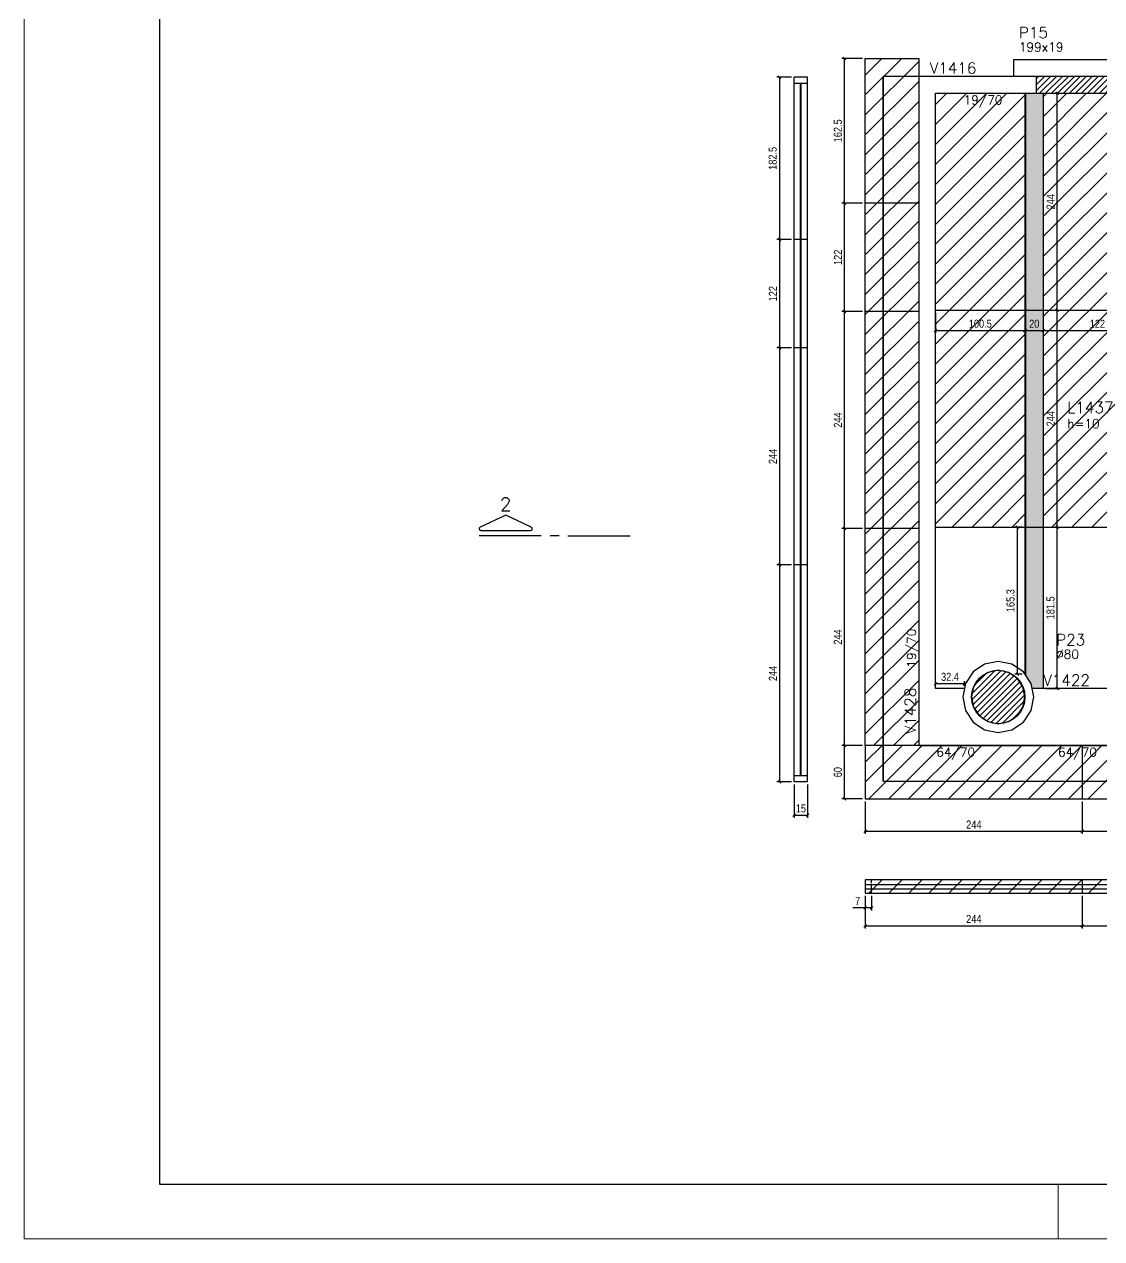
# Model space of a CAD drawing. Extents: x 1860 to 8661, y -614 to 3008.
# Drawn here: x 1860 to 3071, y -614 to 752 of the extents above; entities that cross this region are included whole.
import ezdxf
from ezdxf.enums import TextEntityAlignment as Align

# ---------------------------------------------------------------- set-up
doc = ezdxf.new("R2010")
doc.units = 0
doc.linetypes.add('HIDDEN', pattern=[0.375, 0.25, -0.125])
for name, color, linetype in [('242', 12, 'Continuous'), ('COTA', 241, 'Continuous'), ('F-CORTE-INDICAÇÃO', 4, 'Continuous'), ('F-LAJES', 3, 'Continuous'), ('F-LAJES-DIM', 2, 'Continuous'), ('F-LAJES-NOME', 4, 'Continuous'), ('F-PILARES-DIM', 172, 'Continuous'), ('F-PILARES-HACH', 174, 'Continuous'), ('F-PILARES-M', 170, 'Continuous'), ('F-PILARES-NOME', 170, 'Continuous'), ('F-PILARES-S', 170, 'Continuous'), ('F-PILARES-V', 170, 'Continuous'), ('F-VIGAS', 3, 'Continuous'), ('F-VIGAS-DIM', 2, 'Continuous'), ('F-VIGAS-NOME', 4, 'Continuous'), ('Painéis', 200, 'Continuous'), ('SARR_2.2x7', 40, 'Continuous')]:
    doc.layers.add(name, color=color, linetype=linetype)
doc.layers.add('FOLHA', color=255, linetype='Continuous', lineweight=5)
doc.layers.add('Hachura', color=251, linetype='Continuous', lineweight=9)
doc.styles.add('COTA TECNICA-50', font='techl___.ttf', dxfattribs={"height": 9})
doc.styles.add('MCP', font='romans.shx')
doc.styles.add('ROMANS', font='romans.shx')
doc.dimstyles.new('COTA PAINEL-50', dxfattribs={"dimtxt": 9, "dimasz": 3, "dimexe": 3, "dimexo": 3, "dimgap": 3, "dimtad": 1, "dimdec": 1, "dimzin": 12, "dimdsep": 46, "dimtxsty": 'COTA TECNICA-50', "dimblk1": 'OBLIQUE', "dimblk2": 'OBLIQUE', "dimsah": 1, "dimcen": 0.9, "dimclrd": 4, "dimclre": 4, "dimclrt": 240, "dimadec": 1, "dimazin": 3, "dimtfac": 1, "dimtdec": 1, "dimtmove": 0, "dimatfit": 3, "dimfxl": 1, "dimtolj": 1, "dimtzin": 12, "dimarcsym": 0})
pattern_1 = [(45, (4214.506, 480.1385), (-3.367596, 3.367596), [])]

# ---------------------------------------------------------------- blocks, each defined once
blk = doc.blocks.new('*U43')
at = {"layer": 'F-CORTE-INDICAÇÃO'}
for p, q in [((-100, 0), (-170, 0)), ((-80, 0), (-90, 0)), ((-70, 0), (0, 0))]:
    blk.add_line(p, q, dxfattribs=at)
blk.add_lwpolyline([(-112, 6, 0.802585), (-111.2, 9.8), (-140, 23.3), (-168.8, 9.8, 0.802585), (-168, 6)], format="xyb", close=True, dxfattribs=at)
at = {"layer": 'F-CORTE-INDICAÇÃO', "style": 'ROMANS'}
blk.add_attdef('CORTE', text='', height=15, dxfattribs=at).set_placement((-140, 35.8), align=Align.MIDDLE_CENTER)
at = {"layer": 'F-CORTE-INDICAÇÃO', "color": 2, "style": 'ROMANS'}
blk.add_attdef('FOLHA', text='', height=12, dxfattribs=at).set_placement((-140, -10), align=Align.MIDDLE_CENTER)
blk = doc.blocks.new('_Oblique')
at = {"color": 0, "linetype": 'ByBlock', "lineweight": -2}
blk.add_line((-0.5, -0.5), (0.5, 0.5), dxfattribs=at)
blk = doc.blocks.new('*D171')
at = {"layer": 'COTA', "color": 4, "lineweight": -2, "transparency": 16777216}
for p, q in [((2884.5, 427.6), (2884.5, 404.8)), ((2985, 427.6), (2985, 404.8)), ((2884.5, 407.8), (2985, 407.8))]:
    blk.add_line(p, q, dxfattribs=at)
at = {"layer": 'Defpoints', "color": 0, "transparency": 16777216}
for p in [(2884.5, 430.6), (2985, 430.6), (2985, 407.8)]:
    blk.add_point(p, dxfattribs=at)
at = {"layer": 'COTA', "color": 4, "lineweight": -2, "transparency": 16777216, "xscale": 3, "yscale": 3, "zscale": 3, "rotation": 180}
blk.add_blockref('_Oblique', (2884.5, 407.8), dxfattribs=at)
at = {"layer": 'COTA', "color": 4, "lineweight": -2, "transparency": 16777216, "xscale": 3, "yscale": 3, "zscale": 3}
blk.add_blockref('_Oblique', (2985, 407.8), dxfattribs=at)
at = {"layer": 'COTA', "color": 240, "transparency": 16777216, "insert": (2934.8, 415.4), "char_height": 9, "attachment_point": 5, "style": 'COTA TECNICA-50'}
blk.add_mtext('\\A1;100.5', dxfattribs=at)
blk = doc.blocks.new('*D172')
at = {"layer": 'COTA', "color": 4, "lineweight": -2, "transparency": 16777216}
for p, q in [((2985.5, 427.6), (2985.5, 404.8)), ((3005.5, 427.6), (3005.5, 404.8)), ((2985.5, 407.8), (3005.5, 407.8))]:
    blk.add_line(p, q, dxfattribs=at)
at = {"layer": 'Defpoints', "color": 0, "transparency": 16777216}
for p in [(2985.5, 430.6), (3005.5, 430.6), (3005.5, 407.8)]:
    blk.add_point(p, dxfattribs=at)
at = {"layer": 'COTA', "color": 4, "lineweight": -2, "transparency": 16777216, "xscale": 3, "yscale": 3, "zscale": 3, "rotation": 180}
blk.add_blockref('_Oblique', (2985.5, 407.8), dxfattribs=at)
at = {"layer": 'COTA', "color": 4, "lineweight": -2, "transparency": 16777216, "xscale": 3, "yscale": 3, "zscale": 3}
blk.add_blockref('_Oblique', (3005.5, 407.8), dxfattribs=at)
at = {"layer": 'COTA', "color": 240, "transparency": 16777216, "insert": (2995.5, 415.4), "char_height": 9, "attachment_point": 5, "style": 'COTA TECNICA-50'}
blk.add_mtext('\\A1;20', dxfattribs=at)
blk = doc.blocks.new('*D173')
at = {"layer": 'COTA', "color": 4, "lineweight": -2, "transparency": 16777216}
for p, q in [((3005.5, 427.6), (3005.5, 404.8)), ((3127.5, 427.6), (3127.5, 404.8)), ((3005.5, 407.8), (3127.5, 407.8))]:
    blk.add_line(p, q, dxfattribs=at)
at = {"layer": 'Defpoints', "color": 0, "transparency": 16777216}
for p in [(3005.5, 430.6), (3127.5, 430.6), (3127.5, 407.8)]:
    blk.add_point(p, dxfattribs=at)
at = {"layer": 'COTA', "color": 4, "lineweight": -2, "transparency": 16777216, "xscale": 3, "yscale": 3, "zscale": 3, "rotation": 180}
blk.add_blockref('_Oblique', (3005.5, 407.8), dxfattribs=at)
at = {"layer": 'COTA', "color": 4, "lineweight": -2, "transparency": 16777216, "xscale": 3, "yscale": 3, "zscale": 3}
blk.add_blockref('_Oblique', (3127.5, 407.8), dxfattribs=at)
at = {"layer": 'COTA', "color": 240, "transparency": 16777216, "insert": (3066.5, 415.4), "char_height": 9, "attachment_point": 5, "style": 'COTA TECNICA-50'}
blk.add_mtext('\\A1;122', dxfattribs=at)
blk = doc.blocks.new('*D174')
at = {"layer": 'COTA', "color": 4, "lineweight": -2, "transparency": 16777216}
for p, q in [((3009, 186.6), (3024.4, 186.6)), ((3021.4, 5.1), (3021.4, 186.6)), ((3008.5, 5.1), (3024.4, 5.1))]:
    blk.add_line(p, q, dxfattribs=at)
at = {"layer": 'Defpoints', "color": 0, "transparency": 16777216}
for p in [(3006, 186.6), (3021.4, 186.6), (3005.5, 5.1)]:
    blk.add_point(p, dxfattribs=at)
at = {"layer": 'COTA', "color": 4, "lineweight": -2, "transparency": 16777216, "xscale": 3, "yscale": 3, "zscale": 3}
for p, rotation in [((3021.4, 186.6), 90), ((3021.4, 5.1), 270)]:
    blk.add_blockref('_Oblique', p, dxfattribs=dict(at, rotation=rotation))
at = {"layer": 'COTA', "color": 240, "transparency": 16777216, "insert": (3013.8, 95.9), "char_height": 9, "attachment_point": 5, "rotation": 90, "style": 'COTA TECNICA-50'}
blk.add_mtext('\\A1;181.5', dxfattribs=at)
blk = doc.blocks.new('*D175')
at = {"layer": 'COTA', "color": 4, "lineweight": -2, "transparency": 16777216}
for p, q in [((3009, 430.6), (3024.4, 430.6)), ((3021.4, 186.6), (3021.4, 430.6)), ((3009, 186.6), (3024.4, 186.6))]:
    blk.add_line(p, q, dxfattribs=at)
at = {"layer": 'Defpoints', "color": 0, "transparency": 16777216}
for p in [(3006, 430.6), (3021.4, 430.6), (3006, 186.6)]:
    blk.add_point(p, dxfattribs=at)
at = {"layer": 'COTA', "color": 4, "lineweight": -2, "transparency": 16777216, "xscale": 3, "yscale": 3, "zscale": 3}
for p, rotation in [((3021.4, 430.6), 90), ((3021.4, 186.6), 270)]:
    blk.add_blockref('_Oblique', p, dxfattribs=dict(at, rotation=rotation))
at = {"layer": 'COTA', "color": 240, "transparency": 16777216, "insert": (3013.8, 308.6), "char_height": 9, "attachment_point": 5, "rotation": 90, "style": 'COTA TECNICA-50'}
blk.add_mtext('\\A1;244', dxfattribs=at)
blk = doc.blocks.new('*D176')
at = {"layer": 'COTA', "color": 4, "lineweight": -2, "transparency": 16777216}
for p, q in [((3008.5, 674.6), (3024.4, 674.6)), ((3021.4, 430.6), (3021.4, 674.6)), ((3009, 430.6), (3024.4, 430.6))]:
    blk.add_line(p, q, dxfattribs=at)
at = {"layer": 'Defpoints', "color": 0, "transparency": 16777216}
for p in [(3005.5, 674.6), (3021.4, 674.6), (3006, 430.6)]:
    blk.add_point(p, dxfattribs=at)
at = {"layer": 'COTA', "color": 4, "lineweight": -2, "transparency": 16777216, "xscale": 3, "yscale": 3, "zscale": 3}
for p, rotation in [((3021.4, 674.6), 90), ((3021.4, 430.6), 270)]:
    blk.add_blockref('_Oblique', p, dxfattribs=dict(at, rotation=rotation))
at = {"layer": 'COTA', "color": 240, "transparency": 16777216, "insert": (3013.8, 552.6), "char_height": 9, "attachment_point": 5, "rotation": 90, "style": 'COTA TECNICA-50'}
blk.add_mtext('\\A1;244', dxfattribs=at)
blk = doc.blocks.new('*D177')
at = {"layer": 'COTA', "color": 4, "lineweight": -2, "transparency": 16777216}
for p, q in [((2884.5, 8.1), (2884.5, 13.6)), ((2916.9, 10.6), (2884.5, 10.6)), ((2916.9, 8.1), (2916.9, 13.6))]:
    blk.add_line(p, q, dxfattribs=at)
at = {"layer": 'Defpoints', "color": 0, "transparency": 16777216}
for p in [(2884.5, 10.6), (2884.5, 5.1), (2916.9, 5.1)]:
    blk.add_point(p, dxfattribs=at)
at = {"layer": 'COTA', "color": 4, "lineweight": -2, "transparency": 16777216, "xscale": 3, "yscale": 3, "zscale": 3, "rotation": 180}
blk.add_blockref('_Oblique', (2884.5, 10.6), dxfattribs=at)
at = {"layer": 'COTA', "color": 4, "lineweight": -2, "transparency": 16777216, "xscale": 3, "yscale": 3, "zscale": 3}
blk.add_blockref('_Oblique', (2916.9, 10.6), dxfattribs=at)
at = {"layer": 'COTA', "color": 240, "transparency": 16777216, "insert": (2900.7, 18.3), "char_height": 9, "attachment_point": 5, "style": 'COTA TECNICA-50'}
blk.add_mtext('\\A1;32.4', dxfattribs=at)
blk = doc.blocks.new('*D301')
at = {"layer": 'COTA', "color": 4, "lineweight": -2, "transparency": 16777216}
for p, q in [((2805.5, -121.9), (2805.5, -158.4)), ((3049.5, -121.9), (3049.5, -158.4)), ((2805.5, -155.4), (3049.5, -155.4))]:
    blk.add_line(p, q, dxfattribs=at)
at = {"layer": 'Defpoints', "color": 0, "transparency": 16777216}
for p in [(2805.5, -118.9), (3049.5, -118.9), (3049.5, -155.4)]:
    blk.add_point(p, dxfattribs=at)
at = {"layer": 'COTA', "color": 4, "lineweight": -2, "transparency": 16777216, "xscale": 3, "yscale": 3, "zscale": 3, "rotation": 180}
blk.add_blockref('_Oblique', (2805.5, -155.4), dxfattribs=at)
at = {"layer": 'COTA', "color": 4, "lineweight": -2, "transparency": 16777216, "xscale": 3, "yscale": 3, "zscale": 3}
blk.add_blockref('_Oblique', (3049.5, -155.4), dxfattribs=at)
at = {"layer": 'COTA', "color": 240, "transparency": 16777216, "insert": (2927.5, -147.8), "char_height": 9, "attachment_point": 5, "style": 'COTA TECNICA-50'}
blk.add_mtext('\\A1;244', dxfattribs=at)
blk = doc.blocks.new('*D302')
at = {"layer": 'COTA', "color": 4, "lineweight": -2, "transparency": 16777216}
for p, q in [((3049.5, -121.9), (3049.5, -158.4)), ((3293.5, -121.9), (3293.5, -158.4)), ((3049.5, -155.4), (3293.5, -155.4))]:
    blk.add_line(p, q, dxfattribs=at)
at = {"layer": 'Defpoints', "color": 0, "transparency": 16777216}
for p in [(3049.5, -118.9), (3293.5, -118.9), (3293.5, -155.4)]:
    blk.add_point(p, dxfattribs=at)
at = {"layer": 'COTA', "color": 4, "lineweight": -2, "transparency": 16777216, "xscale": 3, "yscale": 3, "zscale": 3, "rotation": 180}
blk.add_blockref('_Oblique', (3049.5, -155.4), dxfattribs=at)
at = {"layer": 'COTA', "color": 4, "lineweight": -2, "transparency": 16777216, "xscale": 3, "yscale": 3, "zscale": 3}
blk.add_blockref('_Oblique', (3293.5, -155.4), dxfattribs=at)
at = {"layer": 'COTA', "color": 240, "transparency": 16777216, "insert": (3171.5, -147.8), "char_height": 9, "attachment_point": 5, "style": 'COTA TECNICA-50'}
blk.add_mtext('\\A1;244', dxfattribs=at)
blk = doc.blocks.new('*D311')
at = {"layer": 'COTA', "color": 4, "lineweight": -2, "transparency": 16777216}
for p, q in [((2802.5, -58.9), (2779.2, -58.9)), ((2782.2, -118.9), (2782.2, -58.9)), ((2802.5, -118.9), (2779.2, -118.9))]:
    blk.add_line(p, q, dxfattribs=at)
at = {"layer": 'Defpoints', "color": 0, "transparency": 16777216}
for p in [(2782.2, -58.9), (2805.5, -58.9), (2805.5, -118.9)]:
    blk.add_point(p, dxfattribs=at)
at = {"layer": 'COTA', "color": 4, "lineweight": -2, "transparency": 16777216, "xscale": 3, "yscale": 3, "zscale": 3}
for p, rotation in [((2782.2, -58.9), 90), ((2782.2, -118.9), 270)]:
    blk.add_blockref('_Oblique', p, dxfattribs=dict(at, rotation=rotation))
at = {"layer": 'COTA', "color": 240, "transparency": 16777216, "insert": (2774.6, -88.9), "char_height": 9, "attachment_point": 5, "rotation": 90, "style": 'COTA TECNICA-50'}
blk.add_mtext('\\A1;60', dxfattribs=at)
blk = doc.blocks.new('*D312')
at = {"layer": 'COTA', "color": 4, "lineweight": -2, "transparency": 16777216}
for p, q in [((2802.5, 185.1), (2779.2, 185.1)), ((2782.2, -58.9), (2782.2, 185.1)), ((2802.5, -58.9), (2779.2, -58.9))]:
    blk.add_line(p, q, dxfattribs=at)
at = {"layer": 'Defpoints', "color": 0, "transparency": 16777216}
for p in [(2782.2, 185.1), (2805.5, 185.1), (2805.5, -58.9)]:
    blk.add_point(p, dxfattribs=at)
at = {"layer": 'COTA', "color": 4, "lineweight": -2, "transparency": 16777216, "xscale": 3, "yscale": 3, "zscale": 3}
for p, rotation in [((2782.2, 185.1), 90), ((2782.2, -58.9), 270)]:
    blk.add_blockref('_Oblique', p, dxfattribs=dict(at, rotation=rotation))
at = {"layer": 'COTA', "color": 240, "transparency": 16777216, "insert": (2774.6, 63.1), "char_height": 9, "attachment_point": 5, "rotation": 90, "style": 'COTA TECNICA-50'}
blk.add_mtext('\\A1;244', dxfattribs=at)
blk = doc.blocks.new('*D313')
at = {"layer": 'COTA', "color": 4, "lineweight": -2, "transparency": 16777216}
for p, q in [((2802.5, 429.1), (2779.2, 429.1)), ((2782.2, 185.1), (2782.2, 429.1)), ((2802.5, 185.1), (2779.2, 185.1))]:
    blk.add_line(p, q, dxfattribs=at)
at = {"layer": 'Defpoints', "color": 0, "transparency": 16777216}
for p in [(2782.2, 429.1), (2805.5, 429.1), (2805.5, 185.1)]:
    blk.add_point(p, dxfattribs=at)
at = {"layer": 'COTA', "color": 4, "lineweight": -2, "transparency": 16777216, "xscale": 3, "yscale": 3, "zscale": 3}
for p, rotation in [((2782.2, 429.1), 90), ((2782.2, 185.1), 270)]:
    blk.add_blockref('_Oblique', p, dxfattribs=dict(at, rotation=rotation))
at = {"layer": 'COTA', "color": 240, "transparency": 16777216, "insert": (2774.6, 307.1), "char_height": 9, "attachment_point": 5, "rotation": 90, "style": 'COTA TECNICA-50'}
blk.add_mtext('\\A1;244', dxfattribs=at)
blk = doc.blocks.new('*D314')
at = {"layer": 'COTA', "color": 4, "lineweight": -2, "transparency": 16777216}
for p, q in [((2802.5, 551.1), (2779.2, 551.1)), ((2782.2, 429.1), (2782.2, 551.1)), ((2802.5, 429.1), (2779.2, 429.1))]:
    blk.add_line(p, q, dxfattribs=at)
at = {"layer": 'Defpoints', "color": 0, "transparency": 16777216}
for p in [(2782.2, 551.1), (2805.5, 551.1), (2805.5, 429.1)]:
    blk.add_point(p, dxfattribs=at)
at = {"layer": 'COTA', "color": 4, "lineweight": -2, "transparency": 16777216, "xscale": 3, "yscale": 3, "zscale": 3}
for p, rotation in [((2782.2, 551.1), 90), ((2782.2, 429.1), 270)]:
    blk.add_blockref('_Oblique', p, dxfattribs=dict(at, rotation=rotation))
at = {"layer": 'COTA', "color": 240, "transparency": 16777216, "insert": (2774.7, 490.1), "char_height": 9, "attachment_point": 5, "rotation": 90, "style": 'COTA TECNICA-50'}
blk.add_mtext('\\A1;122', dxfattribs=at)
blk = doc.blocks.new('*D315')
at = {"layer": 'COTA', "color": 4, "lineweight": -2, "transparency": 16777216}
for p, q in [((2802.5, 713.6), (2779.2, 713.6)), ((2782.2, 551.1), (2782.2, 713.6)), ((2802.5, 551.1), (2779.2, 551.1))]:
    blk.add_line(p, q, dxfattribs=at)
at = {"layer": 'Defpoints', "color": 0, "transparency": 16777216}
for p in [(2782.2, 713.6), (2805.5, 713.6), (2805.5, 551.1)]:
    blk.add_point(p, dxfattribs=at)
at = {"layer": 'COTA', "color": 4, "lineweight": -2, "transparency": 16777216, "xscale": 3, "yscale": 3, "zscale": 3}
for p, rotation in [((2782.2, 713.6), 90), ((2782.2, 551.1), 270)]:
    blk.add_blockref('_Oblique', p, dxfattribs=dict(at, rotation=rotation))
at = {"layer": 'COTA', "color": 240, "transparency": 16777216, "insert": (2774.6, 632.4), "char_height": 9, "attachment_point": 5, "rotation": 90, "style": 'COTA TECNICA-50'}
blk.add_mtext('\\A1;162.5', dxfattribs=at)
blk = doc.blocks.new('*D407')
at = {"layer": 'COTA', "color": 4, "lineweight": -2, "transparency": 16777216}
for p, q in [((2805.5, -228.1), (2805.5, -264.6)), ((3049.5, -228.1), (3049.5, -264.6)), ((2805.5, -261.6), (3049.5, -261.6))]:
    blk.add_line(p, q, dxfattribs=at)
at = {"layer": 'Defpoints', "color": 0, "transparency": 16777216}
for p in [(2805.5, -225.1), (3049.5, -225.1), (3049.5, -261.6)]:
    blk.add_point(p, dxfattribs=at)
at = {"layer": 'COTA', "color": 4, "lineweight": -2, "transparency": 16777216, "xscale": 3, "yscale": 3, "zscale": 3, "rotation": 180}
blk.add_blockref('_Oblique', (2805.5, -261.6), dxfattribs=at)
at = {"layer": 'COTA', "color": 4, "lineweight": -2, "transparency": 16777216, "xscale": 3, "yscale": 3, "zscale": 3}
blk.add_blockref('_Oblique', (3049.5, -261.6), dxfattribs=at)
at = {"layer": 'COTA', "color": 240, "transparency": 16777216, "insert": (2927.5, -254), "char_height": 9, "attachment_point": 5, "style": 'COTA TECNICA-50'}
blk.add_mtext('\\A1;244', dxfattribs=at)
blk = doc.blocks.new('*D408')
at = {"layer": 'COTA', "color": 4, "lineweight": -2, "transparency": 16777216}
for p, q in [((3049.5, -228.1), (3049.5, -264.6)), ((3293.5, -228.1), (3293.5, -264.6)), ((3049.5, -261.6), (3293.5, -261.6))]:
    blk.add_line(p, q, dxfattribs=at)
at = {"layer": 'Defpoints', "color": 0, "transparency": 16777216}
for p in [(3049.5, -225.1), (3293.5, -225.1), (3293.5, -261.6)]:
    blk.add_point(p, dxfattribs=at)
at = {"layer": 'COTA', "color": 4, "lineweight": -2, "transparency": 16777216, "xscale": 3, "yscale": 3, "zscale": 3, "rotation": 180}
blk.add_blockref('_Oblique', (3049.5, -261.6), dxfattribs=at)
at = {"layer": 'COTA', "color": 4, "lineweight": -2, "transparency": 16777216, "xscale": 3, "yscale": 3, "zscale": 3}
blk.add_blockref('_Oblique', (3293.5, -261.6), dxfattribs=at)
at = {"layer": 'COTA', "color": 240, "transparency": 16777216, "insert": (3171.5, -254), "char_height": 9, "attachment_point": 5, "style": 'COTA TECNICA-50'}
blk.add_mtext('\\A1;244', dxfattribs=at)
blk = doc.blocks.new('*D415')
at = {"layer": 'COTA', "color": 4, "lineweight": -2, "transparency": 16777216}
for p, q in [((2805.5, -228.1), (2805.5, -244.3)), ((2812.5, -228.1), (2812.5, -244.3)), ((2805.5, -241.3), (2791.3, -241.3)), ((2812.5, -241.3), (2805.5, -241.3))]:
    blk.add_line(p, q, dxfattribs=at)
at = {"layer": 'Defpoints', "color": 0, "transparency": 16777216}
for p in [(2805.5, -225.1), (2812.5, -225.1), (2805.5, -241.3)]:
    blk.add_point(p, dxfattribs=at)
at = {"layer": 'COTA', "color": 4, "lineweight": -2, "transparency": 16777216, "xscale": 3, "yscale": 3, "zscale": 3, "rotation": 180}
blk.add_blockref('_Oblique', (2805.5, -241.3), dxfattribs=at)
at = {"layer": 'COTA', "color": 4, "lineweight": -2, "transparency": 16777216, "xscale": 3, "yscale": 3, "zscale": 3}
blk.add_blockref('_Oblique', (2812.5, -241.3), dxfattribs=at)
at = {"layer": 'COTA', "color": 240, "transparency": 16777216, "insert": (2796.9, -233.7), "char_height": 9, "attachment_point": 5, "style": 'COTA TECNICA-50'}
blk.add_mtext('\\A1;7', dxfattribs=at)
blk = doc.blocks.new('*D416')
at = {"layer": 'COTA', "color": 4, "lineweight": -2, "transparency": 16777216}
for p, q in [((2722.5, 692.7), (2706.1, 692.7)), ((2709.1, 692.7), (2709.1, 510.2)), ((2722.5, 510.2), (2706.1, 510.2))]:
    blk.add_line(p, q, dxfattribs=at)
at = {"layer": 'Defpoints', "color": 0, "transparency": 16777216}
for p in [(2725.5, 692.7), (2709.1, 510.2), (2725.5, 510.2)]:
    blk.add_point(p, dxfattribs=at)
at = {"layer": 'COTA', "color": 4, "lineweight": -2, "transparency": 16777216, "xscale": 3, "yscale": 3, "zscale": 3}
for p, rotation in [((2709.1, 692.7), 90), ((2709.1, 510.2), 270)]:
    blk.add_blockref('_Oblique', p, dxfattribs=dict(at, rotation=rotation))
at = {"layer": 'COTA', "color": 240, "transparency": 16777216, "insert": (2701.4, 601.4), "char_height": 9, "attachment_point": 5, "rotation": 90, "style": 'COTA TECNICA-50'}
blk.add_mtext('\\A1;182.5', dxfattribs=at)
blk = doc.blocks.new('*D417')
at = {"layer": 'COTA', "color": 4, "lineweight": -2, "transparency": 16777216}
for p, q in [((2722.5, 510.2), (2706.1, 510.2)), ((2709.1, 510.2), (2709.1, 388.2)), ((2722.5, 388.2), (2706.1, 388.2))]:
    blk.add_line(p, q, dxfattribs=at)
at = {"layer": 'Defpoints', "color": 0, "transparency": 16777216}
for p in [(2725.5, 510.2), (2709.1, 388.2), (2725.5, 388.2)]:
    blk.add_point(p, dxfattribs=at)
at = {"layer": 'COTA', "color": 4, "lineweight": -2, "transparency": 16777216, "xscale": 3, "yscale": 3, "zscale": 3}
for p, rotation in [((2709.1, 510.2), 90), ((2709.1, 388.2), 270)]:
    blk.add_blockref('_Oblique', p, dxfattribs=dict(at, rotation=rotation))
at = {"layer": 'COTA', "color": 240, "transparency": 16777216, "insert": (2701.5, 449.2), "char_height": 9, "attachment_point": 5, "rotation": 90, "style": 'COTA TECNICA-50'}
blk.add_mtext('\\A1;122', dxfattribs=at)
blk = doc.blocks.new('*D418')
at = {"layer": 'COTA', "color": 4, "lineweight": -2, "transparency": 16777216}
for p, q in [((2722.5, 388.2), (2706.1, 388.2)), ((2709.1, 388.2), (2709.1, 144.2)), ((2722.5, 144.2), (2706.1, 144.2))]:
    blk.add_line(p, q, dxfattribs=at)
at = {"layer": 'Defpoints', "color": 0, "transparency": 16777216}
for p in [(2725.5, 388.2), (2709.1, 144.2), (2725.5, 144.2)]:
    blk.add_point(p, dxfattribs=at)
at = {"layer": 'COTA', "color": 4, "lineweight": -2, "transparency": 16777216, "xscale": 3, "yscale": 3, "zscale": 3}
for p, rotation in [((2709.1, 388.2), 90), ((2709.1, 144.2), 270)]:
    blk.add_blockref('_Oblique', p, dxfattribs=dict(at, rotation=rotation))
at = {"layer": 'COTA', "color": 240, "transparency": 16777216, "insert": (2701.5, 266.2), "char_height": 9, "attachment_point": 5, "rotation": 90, "style": 'COTA TECNICA-50'}
blk.add_mtext('\\A1;244', dxfattribs=at)
blk = doc.blocks.new('*D419')
at = {"layer": 'COTA', "color": 4, "lineweight": -2, "transparency": 16777216}
for p, q in [((2722.5, 144.2), (2706.1, 144.2)), ((2709.1, 144.2), (2709.1, -99.8)), ((2722.5, -99.8), (2706.1, -99.8))]:
    blk.add_line(p, q, dxfattribs=at)
at = {"layer": 'Defpoints', "color": 0, "transparency": 16777216}
for p in [(2725.5, 144.2), (2709.1, -99.8), (2725.5, -99.8)]:
    blk.add_point(p, dxfattribs=at)
at = {"layer": 'COTA', "color": 4, "lineweight": -2, "transparency": 16777216, "xscale": 3, "yscale": 3, "zscale": 3}
for p, rotation in [((2709.1, 144.2), 90), ((2709.1, -99.8), 270)]:
    blk.add_blockref('_Oblique', p, dxfattribs=dict(at, rotation=rotation))
at = {"layer": 'COTA', "color": 240, "transparency": 16777216, "insert": (2701.5, 22.2), "char_height": 9, "attachment_point": 5, "rotation": 90, "style": 'COTA TECNICA-50'}
blk.add_mtext('\\A1;244', dxfattribs=at)
blk = doc.blocks.new('*D420')
at = {"layer": 'COTA', "color": 4, "lineweight": -2, "transparency": 16777216}
for p, q in [((2725.5, -102.8), (2725.5, -140.3)), ((2740.5, -102.8), (2740.5, -140.3)), ((2725.5, -137.3), (2740.5, -137.3))]:
    blk.add_line(p, q, dxfattribs=at)
at = {"layer": 'Defpoints', "color": 0, "transparency": 16777216}
for p in [(2725.5, -99.8), (2740.5, -99.8), (2740.5, -137.3)]:
    blk.add_point(p, dxfattribs=at)
at = {"layer": 'COTA', "color": 4, "lineweight": -2, "transparency": 16777216, "xscale": 3, "yscale": 3, "zscale": 3, "rotation": 180}
blk.add_blockref('_Oblique', (2725.5, -137.3), dxfattribs=at)
at = {"layer": 'COTA', "color": 4, "lineweight": -2, "transparency": 16777216, "xscale": 3, "yscale": 3, "zscale": 3}
blk.add_blockref('_Oblique', (2740.5, -137.3), dxfattribs=at)
at = {"layer": 'COTA', "color": 240, "transparency": 16777216, "insert": (2733, -129.7), "char_height": 9, "attachment_point": 5, "style": 'COTA TECNICA-50'}
blk.add_mtext('\\A1;15', dxfattribs=at)
blk = doc.blocks.new('*D427')
at = {"layer": 'COTA', "color": 4, "lineweight": -2, "transparency": 16777216}
for p, q in [((2982, 186.6), (2973.5, 186.6)), ((2976.5, 21.4), (2976.5, 186.6)), ((2982, 21.4), (2973.5, 21.4))]:
    blk.add_line(p, q, dxfattribs=at)
at = {"layer": 'Defpoints', "color": 0, "transparency": 16777216}
for p in [(2976.5, 186.6), (2985, 186.6), (2985, 21.4)]:
    blk.add_point(p, dxfattribs=at)
at = {"layer": 'COTA', "color": 4, "lineweight": -2, "transparency": 16777216, "xscale": 3, "yscale": 3, "zscale": 3}
for p, rotation in [((2976.5, 186.6), 90), ((2976.5, 21.4), 270)]:
    blk.add_blockref('_Oblique', p, dxfattribs=dict(at, rotation=rotation))
at = {"layer": 'COTA', "color": 240, "transparency": 16777216, "insert": (2968.8, 104), "char_height": 9, "attachment_point": 5, "rotation": 90, "style": 'COTA TECNICA-50'}
blk.add_mtext('\\A1;165.3', dxfattribs=at)

msp = doc.modelspace()

# ---------------------------------------------------------------- hatches: boundary and pattern name
at = {"layer": 'F-PILARES-HACH', "linetype": 'Continuous'}
h = msp.add_hatch(dxfattribs=at)
h.set_pattern_fill('ANSI31', color=256, scale=1.5, style=0)
h.set_pattern_definition(pattern_1)
h.paths.add_polyline_path([(2997.51, 674.64), (3196.51, 674.64), (3196.51, 693.64), (2997.51, 693.64)], flags=16)
h = msp.add_hatch(dxfattribs=at)
h.set_pattern_fill('ANSI31', color=256, scale=1.5, style=0)
h.set_pattern_definition(pattern_1)
edge = h.paths.add_edge_path()
edge.add_arc((2955.01, -4.36), 30, 0, 360)
at = {"layer": 'Hachura', "linetype": 'ByBlock'}
h = msp.add_hatch(dxfattribs=at)
h.set_pattern_fill('ANSI31', color=256, scale=5)
h.paths.add_polyline_path([(2825.51, 551.14), (2865.51, 551.14), (2865.51, 693.64), (2825.51, 693.64)], flags=17)
h.paths.add_polyline_path([(2825.51, 693.64), (2865.51, 693.64), (2865.51, 713.64), (2805.51, 713.64), (2805.51, 551.14), (2825.51, 551.14)])
h.paths.add_polyline_path([(2805.51, 429.14), (2825.51, 429.14), (2825.51, 551.14), (2805.51, 551.14)])
h.paths.add_polyline_path([(2825.51, 429.14), (2865.51, 429.14), (2865.51, 551.14), (2825.51, 551.14)])
h.paths.add_polyline_path([(2865.51, 429.14), (2825.51, 429.14), (2825.51, 185.14), (2865.51, 185.14)])
h.paths.add_polyline_path([(2805.51, 185.14), (2825.51, 185.14), (2825.51, 429.14), (2805.51, 429.14)])
h.paths.add_polyline_path([(2825.51, -58.86), (2865.51, -58.86), (2865.51, 185.14), (2825.51, 185.14)])
h.paths.add_polyline_path([(2805.51, -58.86), (2825.51, -58.86), (2825.51, 185.14), (2805.51, 185.14)])
h = msp.add_hatch(dxfattribs=at)
h.set_pattern_fill('ANSI31', color=256, scale=5)
h.paths.add_polyline_path([(2884.51, 430.64), (2985.01, 430.64), (2985.01, 674.64), (2884.51, 674.64)])
h.paths.add_polyline_path([(3127.51, 674.64), (3005.51, 674.64), (3005.51, 430.64), (3127.51, 430.64)])
h.paths.add_polyline_path([(3127.51, 430.64), (3005.51, 430.64), (3005.51, 186.64), (3127.51, 186.64)])
h.paths.add_polyline_path([(2884.51, 186.64), (2985.01, 186.64), (2985.01, 430.64), (2884.51, 430.64)])
h = msp.add_hatch(color=256, dxfattribs=at)
h.dxf.hatch_style = 1
h.paths.add_polyline_path([(3005.51, 674.64), (2997.51, 674.64), (2985.51, 674.64), (2985.51, 430.64), (3005.51, 430.64)])
h.paths.add_polyline_path([(3005.51, 430.64), (2985.51, 430.64), (2985.51, 186.64), (3005.51, 186.64)])
h.paths.add_polyline_path([(3005.51, 186.64), (2985.51, 186.64), (2985.51, 20.61), (2991.96, 10.95), (2993.12, 5.14), (3005.51, 5.14)])
h = msp.add_hatch(dxfattribs=at)
h.set_pattern_fill('ANSI31', color=256, scale=5)
h.set_pattern_definition([(45, (0, 731.25), (-11.22532, 11.22532), [])])
h.paths.add_polyline_path([(3049.51, -118.86), (3049.51, -58.86), (2805.51, -58.86), (2805.51, -118.86)])
h.paths.add_polyline_path([(3049.51, -58.86), (3049.51, -118.86), (3293.51, -118.86), (3293.51, -58.86)])
h.paths.add_polyline_path([(3293.51, -58.86), (3293.51, -118.86), (3537.51, -118.86), (3537.51, -58.86)])
h.paths.add_polyline_path([(3537.51, -58.86), (3537.51, -118.86), (3781.51, -118.86), (3781.51, -58.86)])
h.paths.add_polyline_path([(3781.51, -58.86), (3781.51, -118.86), (4025.51, -118.86), (4025.51, -58.86)])
h.paths.add_polyline_path([(4025.51, -58.86), (4025.51, -118.86), (4269.51, -118.86), (4269.51, -58.86)])
h.paths.add_polyline_path([(4269.51, -58.86), (4269.51, -118.86), (4513.51, -118.86), (4513.51, -58.86)])
h.paths.add_polyline_path([(4513.51, -58.86), (4513.51, -118.86), (4757.51, -118.86), (4757.51, -58.86)])
h.paths.add_polyline_path([(4757.51, -58.86), (4757.51, -118.86), (5001.51, -118.86), (5001.51, -58.86)])
h.paths.add_polyline_path([(5175.01, -118.86), (5175.01, -58.86), (5001.51, -58.86), (5001.51, -118.86)])
h = msp.add_hatch(dxfattribs=at)
h.set_pattern_fill('ANSI31', color=256, scale=5)
h.set_pattern_definition([(45, (0, 580.03), (-11.22532, 11.22532), [])])
h.paths.add_polyline_path([(3049.51, -225.08), (3049.51, -210.08), (2805.51, -210.08), (2805.51, -225.08)])
h.paths.add_polyline_path([(3293.51, -225.08), (3293.51, -210.08), (3049.51, -210.08), (3049.51, -225.08)])
h.paths.add_polyline_path([(3293.51, -210.08), (3293.51, -225.08), (3537.51, -225.08), (3537.51, -210.08)])
h.paths.add_polyline_path([(3781.51, -225.08), (3781.51, -210.08), (3537.51, -210.08), (3537.51, -225.08)])
h.paths.add_polyline_path([(3781.51, -210.08), (3781.51, -225.08), (4025.51, -225.08), (4025.51, -210.08)])
h.paths.add_polyline_path([(4025.51, -210.08), (4025.51, -225.08), (4269.51, -225.08), (4269.51, -210.08)])
h.paths.add_polyline_path([(4513.51, -225.08), (4513.51, -210.08), (4269.51, -210.08), (4269.51, -225.08)])
h.paths.add_polyline_path([(4757.51, -225.08), (4757.51, -210.08), (4513.51, -210.08), (4513.51, -225.08)])
h.paths.add_polyline_path([(4757.51, -210.08), (4757.51, -225.08), (5001.51, -225.08), (5001.51, -210.08)])
h.paths.add_polyline_path([(5110.01, -225.08), (5110.01, -210.08), (5001.51, -210.08), (5001.51, -225.08)])

# ---------------------------------------------------------------- linework, layer by layer
at = {"color": 30}
for p, q in [((2012.11, -552.63), (2012.11, 2946.69)), ((8600.49, -552.63), (2012.11, -552.63))]:
    msp.add_line(p, q, dxfattribs=at)
at = {"layer": '242', "linetype": 'Continuous'}
msp.add_line((2955.01, -4.36), (2955.01, -4.36), dxfattribs=at)
msp.add_line((2955.01, -4.36), (2955.01, -4.36), dxfattribs=at)
msp.add_line((2955.01, -4.36), (2955.01, -4.36), dxfattribs=at)
at = {"layer": 'COTA'}
msp.add_line((2825.51, -98.86), (2825.51, 693.64), dxfattribs=at)
at = {"layer": 'F-LAJES', "linetype": 'Continuous'}
for p, q in [((2972.51, 693.64), (2972.51, 712.64)), ((2972.51, 712.64), (3325.01, 712.64)), ((2865.51, 693.64), (2825.51, 693.64)), ((2825.51, 693.64), (2825.51, -78.86)), ((2825.51, -78.86), (2825.51, -98.86)), ((2825.51, -98.86), (5108.01, -98.86))]:
    msp.add_line(p, q, dxfattribs=at)
at = {"layer": 'F-PILARES-M', "linetype": 'Continuous'}
for points in [[(2955.01, 35.64), (2939.7, 32.59), (2926.72, 23.92), (2918.05, 10.95), (2915.01, -4.36), (2918.05, -19.67), (2926.72, -32.65), (2939.7, -41.32), (2955.01, -44.36), (2970.31, -41.32), (2983.29, -32.65), (2991.96, -19.67), (2995.01, -4.36), (2991.96, 10.95), (2983.29, 23.92), (2970.31, 32.59), (2955.01, 35.64)], [(2955.01, 25.64), (2943.53, 23.35), (2933.79, 16.85), (2927.29, 7.12), (2925.01, -4.36), (2927.29, -15.84), (2933.79, -25.57), (2943.53, -32.08), (2955.01, -34.36), (2966.49, -32.08), (2976.22, -25.57), (2982.72, -15.84), (2985.01, -4.36), (2982.72, 7.12), (2976.22, 16.85), (2966.49, 23.35), (2955.01, 25.64)]]:
    msp.add_lwpolyline(points, dxfattribs=at)
at = {"layer": 'F-PILARES-S', "linetype": 'Continuous'}
msp.add_lwpolyline([(2997.51, 674.64), (3196.51, 674.64), (3196.51, 693.64), (2997.51, 693.64), (2997.51, 674.64)], dxfattribs=at)
at = {"layer": 'F-PILARES-V', "linetype": 'Continuous'}
msp.add_circle((2955.01, -4.36), 30, dxfattribs=at)
at = {"layer": 'F-VIGAS'}
for points in [[(2997.51, 693.64), (2865.51, 693.64)], [(2865.51, 693.64), (2865.51, -58.86)], [(2884.51, 674.64), (2997.51, 674.64)], [(2884.51, 5.14), (2884.51, 674.64)], [(2916.9, 5.14), (2884.51, 5.14)], [(3127.51, 5.14), (2993.12, 5.14)], [(2865.51, -58.86), (2955.01, -58.86)], [(2955.01, -58.86), (3139.51, -58.86)]]:
    msp.add_lwpolyline(points, dxfattribs=at)
at = {"layer": 'FOLHA', "lineweight": 5}
msp.add_line((1859.7, -613.6), (1859.7, 3007.66), dxfattribs=at)
at = {"layer": 'FOLHA'}
for p, q in [((3022.3, -552.63), (3022.3, -613.6)), ((8661.45, -613.6), (1859.7, -613.6))]:
    msp.add_line(p, q, dxfattribs=at)
at = {"layer": 'Painéis'}
for p, q in [((2725.48, -99.85), (2725.48, 692.65)), ((2740.48, 692.65), (2725.48, 692.65)), ((2740.48, -99.85), (2740.48, 692.65)), ((2865.51, 551.14), (2805.51, 551.14)), ((2740.48, 510.15), (2725.48, 510.15)), ((2865.51, 429.14), (2805.51, 429.14)), ((2740.48, 388.15), (2725.48, 388.15)), ((2865.51, 185.14), (2805.51, 185.14)), ((2740.48, 144.15), (2725.48, 144.15)), ((3049.51, -58.86), (3049.51, -118.86)), ((2740.48, -99.85), (2725.48, -99.85)), ((3049.51, -210.08), (3049.51, -225.08))]:
    msp.add_line(p, q, dxfattribs=at)
for points in [[(2865.51, -58.86), (2805.51, -58.86), (2805.51, 713.64), (2865.51, 713.64)], [(2805.51, -118.86), (5175.01, -118.86), (5175.01, -58.86), (2805.51, -58.86)], [(2805.51, -225.08), (5110.01, -225.08), (5110.01, -210.08), (2805.51, -210.08)]]:
    msp.add_lwpolyline(points, close=True, dxfattribs=at)
for points in [[(2985.01, 674.64), (2985.01, 21.35)], [(2985.51, 674.64), (2985.51, 20.61)], [(3005.51, 674.64), (3005.51, 5.14)], [(2884.51, 430.64), (3127.51, 430.64)], [(2884.51, 186.64), (3127.51, 186.64)]]:
    msp.add_lwpolyline(points, dxfattribs=at)
at = {"layer": 'SARR_2.2x7'}
for p, q in [((2740.48, 685.65), (2725.48, 685.65)), ((2732.48, 510.15), (2732.48, 685.65)), ((2733.48, 510.15), (2733.48, 685.65)), ((2732.48, 388.15), (2732.48, 510.15)), ((2733.48, 388.15), (2733.48, 510.15)), ((2732.48, 144.15), (2732.48, 388.15)), ((2733.48, 144.15), (2733.48, 388.15)), ((2732.48, -92.85), (2732.48, 144.15)), ((2733.48, -92.85), (2733.48, 144.15)), ((2740.48, -92.85), (2725.48, -92.85)), ((2805.51, -215.08), (3049.51, -215.08)), ((3049.51, -215.08), (3293.51, -215.08)), ((2805.51, -220.08), (3049.51, -220.08)), ((3049.51, -220.08), (3293.51, -220.08))]:
    msp.add_line(p, q, dxfattribs=at)
at = {"layer": 'SARR_2.2x7', "linetype": 'HIDDEN', "ltscale": 15}
msp.add_line((2812.51, -225.08), (2812.51, -210.08), dxfattribs=at)

# ---------------------------------------------------------------- block references
at = {"layer": 'F-CORTE-INDICAÇÃO', "linetype": 'Continuous'}
ref = msp.add_blockref('*U43', (2541.09, 176.73), dxfattribs=at)
ref.add_attrib('CORTE', '2', dxfattribs={"height": 15, "style": 'ROMANS'}).set_placement((2401.09, 212.49), align=Align.MIDDLE_CENTER)

# ---------------------------------------------------------------- texts
at = {"layer": 'F-LAJES-DIM', "linetype": 'Continuous', "style": 'MCP'}
msp.add_text('h=10', height=10, dxfattribs=at).set_placement((3032.62, 298.02))
at = {"layer": 'F-LAJES-NOME', "linetype": 'Continuous', "style": 'MCP'}
msp.add_text('L1437', height=12.5, dxfattribs=at).set_placement((3032.62, 315.02))
at = {"layer": 'F-PILARES-DIM', "linetype": 'Continuous', "style": 'MCP'}
for s, p in [('199x19', (2978.16, 721.63)), ('%%c80', (3020.08, 38.72))]:
    msp.add_text(s, height=10, dxfattribs=at).set_placement(p)
at = {"layer": 'F-PILARES-NOME', "linetype": 'Continuous', "style": 'MCP'}
for s, p in [('P15', (2978.16, 736.63)), ('P23', (3020.08, 53.72))]:
    msp.add_text(s, height=12.5, dxfattribs=at).set_placement(p)
at = {"layer": 'F-VIGAS-DIM', "linetype": 'Continuous', "style": 'MCP'}
for s, p in [('19/70', (2916.01, 662.14)), ('64/70', (2885.26, -71.36)), ('64/70', (3022.26, -71.36))]:
    msp.add_text(s, height=10, dxfattribs=at).set_placement(p)
msp.add_text('19/70', height=10, rotation=90, dxfattribs=at).set_placement((2862.38, 28.64))
at = {"layer": 'F-VIGAS-NOME', "linetype": 'Continuous', "style": 'MCP'}
for s, p in [('V1416', (2878.01, 696.76)), ('V1422', (3005.62, 8.26))]:
    msp.add_text(s, height=12.5, dxfattribs=at).set_placement(p)
msp.add_text('V1428', height=12.5, rotation=90, dxfattribs=at).set_placement((2862.38, -46.36))

# ---------------------------------------------------------------- dimensions: what is measured, and where the dimension line sits
at = {"layer": 'COTA'}
for base, p1, p2, picture, middle in [((2782.21, 713.64), (2805.51, 551.14), (2805.51, 713.64), '*D315', (2774.62, 632.39)), ((2709.06, 510.15), (2725.48, 692.65), (2725.48, 510.15), '*D416', (2701.44, 601.4)), ((2782.21, 185.14), (2805.51, -58.86), (2805.51, 185.14), '*D312', (2774.65, 63.14)), ((2976.49, 186.64), (2985.01, 21.35), (2985.01, 186.64), '*D427', (2968.79, 104)), ((3021.41, 186.64), (3005.51, 5.14), (3006.01, 186.64), '*D174', (3013.79, 95.89)), ((2782.21, -58.86), (2805.51, -118.86), (2805.51, -58.86), '*D311', (2774.62, -88.86))]:
    dim = msp.add_linear_dim(base=base, p1=p1, p2=p2, angle=90, dimstyle='COTA PAINEL-50', dxfattribs=at)
    dim.commit()
    dim.dimension.update_dxf_attribs({"geometry": picture, "text_midpoint": middle})
for base, p1, p2, picture, middle in [((3021.41, 674.64), (3006.01, 430.64), (3005.51, 674.64), '*D176', (3013.84, 552.64)), ((2782.21, 551.14), (2805.51, 429.14), (2805.51, 551.14), '*D314', (2774.66, 490.14)), ((2709.06, 388.15), (2725.48, 510.15), (2725.48, 388.15), '*D417', (2701.5, 449.15)), ((2782.21, 429.14), (2805.51, 185.14), (2805.51, 429.14), '*D313', (2774.65, 307.14)), ((3021.41, 430.64), (3006.01, 186.64), (3006.01, 430.64), '*D175', (3013.84, 308.64)), ((2709.06, 144.15), (2725.48, 388.15), (2725.48, 144.15), '*D418', (2701.49, 266.15)), ((2709.06, -99.85), (2725.48, 144.15), (2725.48, -99.85), '*D419', (2701.49, 22.15))]:
    dim = msp.add_linear_dim(base=base, p1=p1, p2=p2, angle=90, dimstyle='COTA PAINEL-50', override={"dimtmove": 1}, dxfattribs=at)
    dim.commit()
    dim.dimension.update_dxf_attribs({"geometry": picture, "text_midpoint": middle})
for base, p1, p2, picture, middle in [((2985.01, 407.82), (2884.51, 430.64), (2985.01, 430.64), '*D171', (2934.76, 415.42)), ((3005.51, 407.82), (2985.51, 430.64), (3005.51, 430.64), '*D172', (2995.51, 415.41)), ((2884.51, 10.57), (2916.9, 5.14), (2884.51, 5.14), '*D177', (2900.7, 18.27)), ((2740.48, -137.34), (2725.48, -99.85), (2740.48, -99.85), '*D420', (2732.98, -129.74)), ((3049.51, -155.38), (2805.51, -118.86), (3049.51, -118.86), '*D301', (2927.51, -147.81)), ((2805.51, -241.32), (2812.51, -225.08), (2805.51, -225.08), '*D415', (2796.93, -233.75)), ((3049.51, -261.6), (2805.51, -225.08), (3049.51, -225.08), '*D407', (2927.51, -254.04))]:
    dim = msp.add_linear_dim(base=base, p1=p1, p2=p2, dimstyle='COTA PAINEL-50', dxfattribs=at)
    dim.commit()
    dim.dimension.update_dxf_attribs({"geometry": picture, "text_midpoint": middle})
for base, p1, p2, picture, middle in [((3127.51, 407.82), (3005.51, 430.64), (3127.51, 430.64), '*D173', (3066.51, 415.37)), ((3293.51, -155.38), (3049.51, -118.86), (3293.51, -118.86), '*D302', (3171.51, -147.81)), ((3293.51, -261.6), (3049.51, -225.08), (3293.51, -225.08), '*D408', (3171.51, -254.04))]:
    dim = msp.add_linear_dim(base=base, p1=p1, p2=p2, dimstyle='COTA PAINEL-50', override={"dimtmove": 1}, dxfattribs=at)
    dim.commit()
    dim.dimension.update_dxf_attribs({"geometry": picture, "text_midpoint": middle})

doc.saveas('drawing.dxf')
